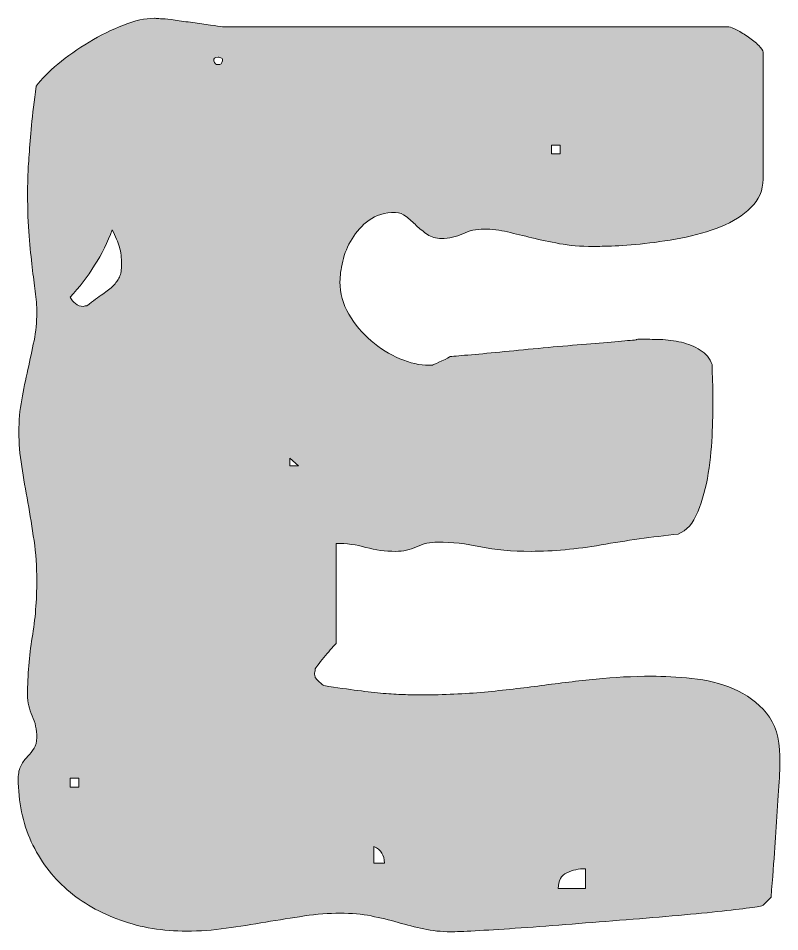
# Model space of a CAD drawing. Header units: inches. Extents: x 158 to 922, y -908 to -172.
# Drawn here: x 804.9 to 909.7, y -510.7 to -384.9 of the extents above; entities that cross this region are included whole.
import ezdxf

# ---------------------------------------------------------------- set-up
doc = ezdxf.new("R2010")
doc.units = ezdxf.units.IN
doc.header["$MEASUREMENT"] = 0
doc.layers.add('Layer 1', color=7, linetype='Continuous')

# ---------------------------------------------------------------- blocks, each defined once
blk = doc.blocks.new('block 4')
at = {"layer": 'Layer 1', "true_color": 0x2a4f7b}
h = blk.add_hatch(color=167, dxfattribs=at)
h.dxf.hatch_style = 2
edge = h.paths.add_edge_path()
edge.add_spline(control_points=[(807.35, -394.28), (808.03, -393.32), (809.02, -392.3), (810.33, -391.22), (811.63, -390.14), (813.07, -389.13), (814.63, -388.2), (816.19, -387.26), (817.76, -386.48), (819.35, -385.85), (820.94, -385.23), (822.36, -384.92), (823.61, -384.92), (823.72, -384.92), (823.94, -384.93), (824.25, -384.96), (824.56, -384.99), (824.75, -385), (824.8, -385), (825.14, -385), (825.7, -385.06), (826.46, -385.17), (827.23, -385.29), (828.04, -385.4), (828.89, -385.51), (829.74, -385.63), (830.55, -385.74), (831.32, -385.85), (832.08, -385.97), (832.64, -386.05), (832.98, -386.11), (832.98, -386.11), (902.71, -386.11), (902.71, -386.11), (902.94, -386.11), (903.31, -386.25), (903.82, -386.54), (904.33, -386.82), (904.86, -387.15), (905.4, -387.51), (905.93, -387.88), (906.4, -388.27), (906.8, -388.66), (907.2, -389.06), (907.4, -389.37), (907.4, -389.6), (907.4, -389.6), (907.4, -407.06), (907.4, -407.06), (907.4, -408.59), (906.84, -409.9), (905.74, -410.97), (904.63, -412.05), (903.24, -412.93), (901.56, -413.61), (899.89, -414.29), (898.06, -414.82), (896.07, -415.19), (894.08, -415.56), (892.23, -415.83), (890.49, -416), (888.76, -416.17), (887.29, -416.27), (886.07, -416.29), (884.85, -416.32), (884.15, -416.34), (883.98, -416.34), (882.28, -416.34), (880.75, -416.21), (879.38, -415.95), (878.02, -415.7), (876.76, -415.43), (875.59, -415.14), (874.43, -414.86), (873.31, -414.59), (872.23, -414.34), (871.15, -414.08), (870.07, -413.95), (869, -413.95), (867.92, -413.95), (866.94, -414.17), (866.06, -414.59), (865.18, -415.02), (864.2, -415.23), (863.12, -415.23), (862.38, -415.23), (861.74, -415.05), (861.2, -414.68), (860.66, -414.31), (860.15, -413.9), (859.67, -413.44), (859.19, -412.99), (858.72, -412.58), (858.27, -412.21), (857.81, -411.84), (857.33, -411.65), (856.82, -411.65), (855.34, -411.65), (854.12, -412.01), (853.16, -412.72), (852.19, -413.43), (851.41, -414.28), (850.82, -415.27), (850.22, -416.27), (849.79, -417.3), (849.54, -418.38), (849.28, -419.46), (849.16, -420.4), (849.16, -421.19), (849.16, -422.78), (849.57, -424.27), (850.39, -425.66), (851.21, -427.05), (852.23, -428.27), (853.46, -429.32), (854.68, -430.37), (856, -431.2), (857.41, -431.79), (858.83, -432.39), (860.17, -432.69), (861.42, -432.69), (861.53, -432.69), (861.66, -432.69), (861.8, -432.69), (861.94, -432.69), (862.01, -432.66), (862.01, -432.6), (862.18, -432.54), (862.58, -432.37), (863.2, -432.09), (863.83, -431.81), (864.2, -431.61), (864.31, -431.49), (864.94, -431.44), (865.91, -431.35), (867.25, -431.24), (868.58, -431.13), (870.1, -430.98), (871.8, -430.81), (873.51, -430.64), (875.28, -430.47), (877.13, -430.3), (878.97, -430.13), (880.75, -429.98), (882.45, -429.83), (884.15, -429.69), (885.67, -429.56), (887, -429.45), (888.34, -429.34), (889.32, -429.25), (889.94, -429.19), (889.94, -429.14), (890.01, -429.11), (890.15, -429.11), (890.29, -429.11), (890.42, -429.11), (890.54, -429.11), (891.33, -429.11), (892.23, -429.12), (893.22, -429.15), (894.21, -429.18), (895.19, -429.31), (896.16, -429.53), (897.12, -429.76), (897.99, -430.12), (898.75, -430.6), (899.52, -431.08), (900.07, -431.75), (900.41, -432.6), (900.41, -432.77), (900.41, -433.08), (900.41, -433.54), (900.41, -433.99), (900.43, -434.47), (900.46, -434.98), (900.48, -435.5), (900.5, -435.96), (900.5, -436.39), (900.5, -436.82), (900.5, -437.11), (900.5, -437.28), (900.5, -438.36), (900.47, -439.85), (900.41, -441.75), (900.36, -443.66), (900.17, -445.59), (899.86, -447.54), (899.55, -449.5), (899.07, -451.28), (898.41, -452.87), (897.76, -454.46), (896.87, -455.48), (895.73, -455.93), (892.1, -456.33), (888.56, -456.82), (885.13, -457.42), (881.7, -458.02), (878.47, -458.31), (875.47, -458.31), (872.8, -458.31), (870.49, -458.1), (868.53, -457.68), (866.57, -457.25), (864.6, -457.04), (862.61, -457.04), (861.59, -457.04), (860.62, -457.25), (859.71, -457.68), (858.81, -458.1), (857.84, -458.31), (856.82, -458.31), (855.4, -458.31), (854.04, -458.13), (852.73, -457.76), (851.42, -457.39), (850.06, -457.21), (848.64, -457.21), (848.64, -457.21), (848.64, -471), (848.64, -471), (848.53, -471.12), (848.33, -471.33), (848.05, -471.64), (847.76, -471.95), (847.47, -472.29), (847.15, -472.66), (846.84, -473.03), (846.56, -473.39), (846.3, -473.73), (846.05, -474.07), (845.86, -474.32), (845.75, -474.49), (845.75, -474.49), (845.75, -474.75), (845.75, -474.75), (845.69, -474.81), (845.66, -474.92), (845.66, -475.09), (845.66, -475.15), (845.68, -475.25), (845.71, -475.39), (845.73, -475.53), (845.75, -475.63), (845.75, -475.69), (845.81, -475.8), (845.99, -476), (846.3, -476.28), (846.61, -476.57), (846.83, -476.74), (846.94, -476.79), (848.76, -477.08), (850.32, -477.3), (851.62, -477.47), (852.93, -477.64), (854.09, -477.77), (855.12, -477.86), (856.14, -477.94), (857.06, -478), (857.88, -478.03), (858.71, -478.06), (859.54, -478.07), (860.4, -478.07), (863.46, -478.07), (866.34, -477.94), (869.04, -477.69), (871.73, -477.43), (874.34, -477.13), (876.87, -476.79), (879.4, -476.45), (881.91, -476.15), (884.41, -475.9), (886.9, -475.64), (889.46, -475.51), (892.07, -475.51), (893.72, -475.51), (895.56, -475.61), (897.6, -475.81), (899.65, -476.01), (901.56, -476.49), (903.35, -477.26), (905.14, -478.03), (906.64, -479.13), (907.87, -480.58), (909.08, -482.03), (909.7, -484), (909.7, -486.5), (909.7, -486.5), (909.7, -488.46), (909.7, -488.46), (909.64, -489.76), (909.54, -491.39), (909.4, -493.35), (909.26, -495.31), (909.13, -497.23), (909.01, -499.1), (908.9, -500.97), (908.73, -503.25), (908.5, -505.91), (908.5, -505.91), (907.4, -507.02), (907.4, -507.02), (907.28, -507.13), (906.66, -507.26), (905.52, -507.4), (904.39, -507.55), (902.91, -507.72), (901.1, -507.91), (899.28, -508.11), (897.21, -508.31), (894.88, -508.51), (892.55, -508.71), (890.14, -508.91), (887.64, -509.11), (885.14, -509.3), (882.66, -509.5), (880.19, -509.7), (877.72, -509.9), (875.42, -510.07), (873.3, -510.21), (871.17, -510.35), (869.32, -510.47), (867.76, -510.55), (866.2, -510.64), (865.08, -510.68), (864.4, -510.68), (863.09, -510.68), (861.86, -510.55), (860.69, -510.3), (859.53, -510.04), (858.35, -509.74), (857.16, -509.4), (855.97, -509.06), (854.73, -508.77), (853.46, -508.51), (852.18, -508.25), (850.74, -508.13), (849.16, -508.13), (847.62, -508.13), (845.99, -508.25), (844.26, -508.51), (842.53, -508.77), (840.75, -509.05), (838.94, -509.36), (837.12, -509.67), (835.3, -509.96), (833.49, -510.21), (831.67, -510.47), (829.85, -510.6), (828.04, -510.6), (824.8, -510.6), (821.78, -510.1), (818.97, -509.11), (816.16, -508.11), (813.7, -506.71), (811.61, -504.89), (809.5, -503.08), (807.86, -500.88), (806.67, -498.29), (805.47, -495.71), (804.88, -492.8), (804.88, -489.56), (804.88, -488.83), (805.01, -488.23), (805.26, -487.78), (805.52, -487.32), (805.82, -486.91), (806.16, -486.54), (806.5, -486.17), (806.79, -485.8), (807.05, -485.43), (807.31, -485.07), (807.43, -484.57), (807.43, -483.94), (807.43, -482.87), (807.22, -481.87), (806.79, -480.96), (806.37, -480.06), (806.16, -479.09), (806.16, -478.07), (806.16, -475.34), (806.37, -472.72), (806.79, -470.19), (807.22, -467.67), (807.43, -465.04), (807.43, -462.32), (807.43, -460.44), (807.31, -458.61), (807.05, -456.82), (806.79, -455.04), (806.51, -453.29), (806.2, -451.59), (805.89, -449.89), (805.6, -448.22), (805.35, -446.61), (805.09, -444.99), (804.96, -443.41), (804.96, -441.88), (804.96, -440.35), (805.09, -438.87), (805.35, -437.45), (805.6, -436.04), (805.89, -434.64), (806.2, -433.28), (806.51, -431.92), (806.79, -430.6), (807.05, -429.32), (807.31, -428.04), (807.43, -426.75), (807.43, -425.45), (807.43, -424.48), (807.36, -423.5), (807.22, -422.51), (807.08, -421.52), (806.94, -420.41), (806.79, -419.19), (806.65, -417.97), (806.51, -416.54), (806.37, -414.89), (806.23, -413.24), (806.16, -411.31), (806.16, -409.1), (806.16, -408.42), (806.17, -407.64), (806.2, -406.76), (806.23, -405.88), (806.28, -404.86), (806.37, -403.69), (806.45, -402.53), (806.57, -401.18), (806.71, -399.65), (806.85, -398.12), (807.06, -396.33), (807.35, -394.28)], knot_values=[0, 0, 0, 0, 1, 1, 1, 2, 2, 2, 3, 3, 3, 4, 4, 4, 5, 5, 5, 6, 6, 6, 7, 7, 7, 8, 8, 8, 9, 9, 9, 10, 10, 10, 11, 11, 11, 12, 12, 12, 13, 13, 13, 14, 14, 14, 15, 15, 15, 16, 16, 16, 17, 17, 17, 18, 18, 18, 19, 19, 19, 20, 20, 20, 21, 21, 21, 22, 22, 22, 23, 23, 23, 24, 24, 24, 25, 25, 25, 26, 26, 26, 27, 27, 27, 28, 28, 28, 29, 29, 29, 30, 30, 30, 31, 31, 31, 32, 32, 32, 33, 33, 33, 34, 34, 34, 35, 35, 35, 36, 36, 36, 37, 37, 37, 38, 38, 38, 39, 39, 39, 40, 40, 40, 41, 41, 41, 42, 42, 42, 43, 43, 43, 44, 44, 44, 45, 45, 45, 46, 46, 46, 47, 47, 47, 48, 48, 48, 49, 49, 49, 50, 50, 50, 51, 51, 51, 52, 52, 52, 53, 53, 53, 54, 54, 54, 55, 55, 55, 56, 56, 56, 57, 57, 57, 58, 58, 58, 59, 59, 59, 60, 60, 60, 61, 61, 61, 62, 62, 62, 63, 63, 63, 64, 64, 64, 65, 65, 65, 66, 66, 66, 67, 67, 67, 68, 68, 68, 69, 69, 69, 70, 70, 70, 71, 71, 71, 72, 72, 72, 73, 73, 73, 74, 74, 74, 75, 75, 75, 76, 76, 76, 77, 77, 77, 78, 78, 78, 79, 79, 79, 80, 80, 80, 81, 81, 81, 82, 82, 82, 83, 83, 83, 84, 84, 84, 85, 85, 85, 86, 86, 86, 87, 87, 87, 88, 88, 88, 89, 89, 89, 90, 90, 90, 91, 91, 91, 92, 92, 92, 93, 93, 93, 94, 94, 94, 95, 95, 95, 96, 96, 96, 97, 97, 97, 98, 98, 98, 99, 99, 99, 100, 100, 100, 101, 101, 101, 102, 102, 102, 103, 103, 103, 104, 104, 104, 105, 105, 105, 106, 106, 106, 107, 107, 107, 108, 108, 108, 109, 109, 109, 110, 110, 110, 111, 111, 111, 112, 112, 112, 113, 113, 113, 114, 114, 114, 115, 115, 115, 116, 116, 116, 117, 117, 117, 118, 118, 118, 119, 119, 119, 120, 120, 120, 121, 121, 121, 122, 122, 122, 123, 123, 123, 124, 124, 124, 125, 125, 125, 126, 126, 126, 127, 127, 127, 128, 128, 128, 129, 129, 129, 130, 130, 130, 131, 131, 131, 132, 132, 132, 133, 133, 133, 134, 134, 134, 135, 135, 135, 136, 136, 136, 137, 137, 137, 138, 138, 138, 139, 139, 139, 140, 140, 140, 141, 141, 141, 142, 142, 142, 143, 143, 143, 144, 144, 144, 144], degree=3, periodic=1)
edge = h.paths.add_edge_path()
edge.add_spline(control_points=[(812.03, -423.32), (812.2, -423.66), (812.44, -423.96), (812.75, -424.21), (813.07, -424.47), (813.42, -424.6), (813.82, -424.6), (813.93, -424.6), (814.02, -424.57), (814.07, -424.51), (814.07, -424.51), (814.33, -424.51), (814.33, -424.51), (815.18, -423.83), (815.91, -423.29), (816.5, -422.89), (817.1, -422.5), (817.58, -422.11), (817.95, -421.74), (818.32, -421.38), (818.6, -420.98), (818.8, -420.55), (819, -420.13), (819.1, -419.54), (819.1, -418.81), (819.1, -417.9), (819, -417.1), (818.8, -416.42), (818.6, -415.74), (818.27, -414.95), (817.82, -414.04), (817.2, -415.74), (816.39, -417.37), (815.39, -418.93), (814.4, -420.5), (813.28, -421.96), (812.03, -423.32)], knot_values=[0, 0, 0, 0, 1, 1, 1, 2, 2, 2, 3, 3, 3, 4, 4, 4, 5, 5, 5, 6, 6, 6, 7, 7, 7, 8, 8, 8, 9, 9, 9, 10, 10, 10, 11, 11, 11, 12, 12, 12, 12], degree=3, periodic=1)
h.paths.add_polyline_path([(812.03, -490.76), (813.22, -490.76), (813.22, -489.56), (812.03, -489.56)])
edge = h.paths.add_edge_path()
edge.add_spline(control_points=[(832.98, -390.79), (833.03, -390.62), (832.99, -390.49), (832.85, -390.41), (832.71, -390.32), (832.55, -390.28), (832.38, -390.28), (831.93, -390.28), (831.73, -390.45), (831.79, -390.79), (831.9, -391.13), (832.1, -391.3), (832.38, -391.3), (832.72, -391.3), (832.92, -391.13), (832.98, -390.79)], knot_values=[0, 0, 0, 0, 1, 1, 1, 2, 2, 2, 3, 3, 3, 4, 4, 4, 5, 5, 5, 5], degree=3, periodic=1)
h.paths.add_polyline_path([(842.26, -445.46), (842.26, -446.56), (843.45, -446.56)])
edge = h.paths.add_edge_path()
edge.add_spline(control_points=[(855.29, -501.23), (855.29, -500.15), (854.8, -499.39), (853.84, -498.93), (853.84, -498.93), (853.84, -501.23), (853.84, -501.23), (853.84, -501.23), (855.29, -501.23), (855.29, -501.23)], knot_values=[0, 0, 0, 0, 1, 1, 1, 2, 2, 2, 3, 3, 3, 3], degree=3, periodic=1)
h.paths.add_polyline_path([(878.28, -402.37), (878.28, -403.56), (879.47, -403.56), (879.47, -402.37)])
edge = h.paths.add_edge_path()
edge.add_spline(control_points=[(882.96, -504.72), (882.96, -504.72), (882.96, -502), (882.96, -502), (882.05, -502), (881.2, -502.18), (880.4, -502.55), (879.61, -502.92), (879.21, -503.64), (879.21, -504.72), (879.21, -504.72), (882.96, -504.72), (882.96, -504.72)], knot_values=[0, 0, 0, 0, 1, 1, 1, 2, 2, 2, 3, 3, 3, 4, 4, 4, 4], degree=3, periodic=1)
at = {"layer": 'Layer 1', "lineweight": 0}
for points in [[(878.28, -402.37), (878.28, -403.56), (879.47, -403.56), (879.47, -402.37), (878.28, -402.37)], [(842.26, -445.46), (842.26, -446.56), (843.45, -446.56), (842.26, -445.46)], [(812.03, -490.76), (813.22, -490.76), (813.22, -489.56), (812.03, -489.56), (812.03, -490.76)]]:
    blk.add_lwpolyline(points, dxfattribs=at)
for points, knots in [([(807.35, -394.28), (808.03, -393.32), (809.02, -392.3), (810.33, -391.22), (811.63, -390.14), (813.07, -389.13), (814.63, -388.2), (816.19, -387.26), (817.76, -386.48), (819.35, -385.85), (820.94, -385.23), (822.36, -384.92), (823.61, -384.92), (823.72, -384.92), (823.94, -384.93), (824.25, -384.96), (824.56, -384.99), (824.75, -385), (824.8, -385), (825.14, -385), (825.7, -385.06), (826.46, -385.17), (827.23, -385.29), (828.04, -385.4), (828.89, -385.51), (829.74, -385.63), (830.55, -385.74), (831.32, -385.85), (832.08, -385.97), (832.64, -386.05), (832.98, -386.11), (832.98, -386.11), (902.71, -386.11), (902.71, -386.11), (902.94, -386.11), (903.31, -386.25), (903.82, -386.54), (904.33, -386.82), (904.86, -387.15), (905.4, -387.51), (905.93, -387.88), (906.4, -388.27), (906.8, -388.66), (907.2, -389.06), (907.4, -389.37), (907.4, -389.6), (907.4, -389.6), (907.4, -407.06), (907.4, -407.06), (907.4, -408.59), (906.84, -409.9), (905.74, -410.97), (904.63, -412.05), (903.24, -412.93), (901.56, -413.61), (899.89, -414.29), (898.06, -414.82), (896.07, -415.19), (894.08, -415.56), (892.23, -415.83), (890.49, -416), (888.76, -416.17), (887.29, -416.27), (886.07, -416.29), (884.85, -416.32), (884.15, -416.34), (883.98, -416.34), (882.28, -416.34), (880.75, -416.21), (879.38, -415.95), (878.02, -415.7), (876.76, -415.43), (875.59, -415.14), (874.43, -414.86), (873.31, -414.59), (872.23, -414.34), (871.15, -414.08), (870.07, -413.95), (869, -413.95), (867.92, -413.95), (866.94, -414.17), (866.06, -414.59), (865.18, -415.02), (864.2, -415.23), (863.12, -415.23), (862.38, -415.23), (861.74, -415.05), (861.2, -414.68), (860.66, -414.31), (860.15, -413.9), (859.67, -413.44), (859.19, -412.99), (858.72, -412.58), (858.27, -412.21), (857.81, -411.84), (857.33, -411.65), (856.82, -411.65), (855.34, -411.65), (854.12, -412.01), (853.16, -412.72), (852.19, -413.43), (851.41, -414.28), (850.82, -415.27), (850.22, -416.27), (849.79, -417.3), (849.54, -418.38), (849.28, -419.46), (849.16, -420.4), (849.16, -421.19), (849.16, -422.78), (849.57, -424.27), (850.39, -425.66), (851.21, -427.05), (852.23, -428.27), (853.46, -429.32), (854.68, -430.37), (856, -431.2), (857.41, -431.79), (858.83, -432.39), (860.17, -432.69), (861.42, -432.69), (861.53, -432.69), (861.66, -432.69), (861.8, -432.69), (861.94, -432.69), (862.01, -432.66), (862.01, -432.6), (862.18, -432.54), (862.58, -432.37), (863.2, -432.09), (863.83, -431.81), (864.2, -431.61), (864.31, -431.49), (864.94, -431.44), (865.91, -431.35), (867.25, -431.24), (868.58, -431.13), (870.1, -430.98), (871.8, -430.81), (873.51, -430.64), (875.28, -430.47), (877.13, -430.3), (878.97, -430.13), (880.75, -429.98), (882.45, -429.83), (884.15, -429.69), (885.67, -429.56), (887, -429.45), (888.34, -429.34), (889.32, -429.25), (889.94, -429.19), (889.94, -429.14), (890.01, -429.11), (890.15, -429.11), (890.29, -429.11), (890.42, -429.11), (890.54, -429.11), (891.33, -429.11), (892.23, -429.12), (893.22, -429.15), (894.21, -429.18), (895.19, -429.31), (896.16, -429.53), (897.12, -429.76), (897.99, -430.12), (898.75, -430.6), (899.52, -431.08), (900.07, -431.75), (900.41, -432.6), (900.41, -432.77), (900.41, -433.08), (900.41, -433.54), (900.41, -433.99), (900.43, -434.47), (900.46, -434.98), (900.48, -435.5), (900.5, -435.96), (900.5, -436.39), (900.5, -436.82), (900.5, -437.11), (900.5, -437.28), (900.5, -438.36), (900.47, -439.85), (900.41, -441.75), (900.36, -443.66), (900.17, -445.59), (899.86, -447.54), (899.55, -449.5), (899.07, -451.28), (898.41, -452.87), (897.76, -454.46), (896.87, -455.48), (895.73, -455.93), (892.1, -456.33), (888.56, -456.82), (885.13, -457.42), (881.7, -458.02), (878.47, -458.31), (875.47, -458.31), (872.8, -458.31), (870.49, -458.1), (868.53, -457.68), (866.57, -457.25), (864.6, -457.04), (862.61, -457.04), (861.59, -457.04), (860.62, -457.25), (859.71, -457.68), (858.81, -458.1), (857.84, -458.31), (856.82, -458.31), (855.4, -458.31), (854.04, -458.13), (852.73, -457.76), (851.42, -457.39), (850.06, -457.21), (848.64, -457.21), (848.64, -457.21), (848.64, -471), (848.64, -471), (848.53, -471.12), (848.33, -471.33), (848.05, -471.64), (847.76, -471.95), (847.47, -472.29), (847.15, -472.66), (846.84, -473.03), (846.56, -473.39), (846.3, -473.73), (846.05, -474.07), (845.86, -474.32), (845.75, -474.49), (845.75, -474.49), (845.75, -474.75), (845.75, -474.75), (845.69, -474.81), (845.66, -474.92), (845.66, -475.09), (845.66, -475.15), (845.68, -475.25), (845.71, -475.39), (845.73, -475.53), (845.75, -475.63), (845.75, -475.69), (845.81, -475.8), (845.99, -476), (846.3, -476.28), (846.61, -476.57), (846.83, -476.74), (846.94, -476.79), (848.76, -477.08), (850.32, -477.3), (851.62, -477.47), (852.93, -477.64), (854.09, -477.77), (855.12, -477.86), (856.14, -477.94), (857.06, -478), (857.88, -478.03), (858.71, -478.06), (859.54, -478.07), (860.4, -478.07), (863.46, -478.07), (866.34, -477.94), (869.04, -477.69), (871.73, -477.43), (874.34, -477.13), (876.87, -476.79), (879.4, -476.45), (881.91, -476.15), (884.41, -475.9), (886.9, -475.64), (889.46, -475.51), (892.07, -475.51), (893.72, -475.51), (895.56, -475.61), (897.6, -475.81), (899.65, -476.01), (901.56, -476.49), (903.35, -477.26), (905.14, -478.03), (906.64, -479.13), (907.87, -480.58), (909.08, -482.03), (909.7, -484), (909.7, -486.5), (909.7, -486.5), (909.7, -488.46), (909.7, -488.46), (909.64, -489.76), (909.54, -491.39), (909.4, -493.35), (909.26, -495.31), (909.13, -497.23), (909.01, -499.1), (908.9, -500.97), (908.73, -503.25), (908.5, -505.91), (908.5, -505.91), (907.4, -507.02), (907.4, -507.02), (907.28, -507.13), (906.66, -507.26), (905.52, -507.4), (904.39, -507.55), (902.91, -507.72), (901.1, -507.91), (899.28, -508.11), (897.21, -508.31), (894.88, -508.51), (892.55, -508.71), (890.14, -508.91), (887.64, -509.11), (885.14, -509.3), (882.66, -509.5), (880.19, -509.7), (877.72, -509.9), (875.42, -510.07), (873.3, -510.21), (871.17, -510.35), (869.32, -510.47), (867.76, -510.55), (866.2, -510.64), (865.08, -510.68), (864.4, -510.68), (863.09, -510.68), (861.86, -510.55), (860.69, -510.3), (859.53, -510.04), (858.35, -509.74), (857.16, -509.4), (855.97, -509.06), (854.73, -508.77), (853.46, -508.51), (852.18, -508.25), (850.74, -508.13), (849.16, -508.13), (847.62, -508.13), (845.99, -508.25), (844.26, -508.51), (842.53, -508.77), (840.75, -509.05), (838.94, -509.36), (837.12, -509.67), (835.3, -509.96), (833.49, -510.21), (831.67, -510.47), (829.85, -510.6), (828.04, -510.6), (824.8, -510.6), (821.78, -510.1), (818.97, -509.11), (816.16, -508.11), (813.7, -506.71), (811.61, -504.89), (809.5, -503.08), (807.86, -500.88), (806.67, -498.29), (805.47, -495.71), (804.88, -492.8), (804.88, -489.56), (804.88, -488.83), (805.01, -488.23), (805.26, -487.78), (805.52, -487.32), (805.82, -486.91), (806.16, -486.54), (806.5, -486.17), (806.79, -485.8), (807.05, -485.43), (807.31, -485.07), (807.43, -484.57), (807.43, -483.94), (807.43, -482.87), (807.22, -481.87), (806.79, -480.96), (806.37, -480.06), (806.16, -479.09), (806.16, -478.07), (806.16, -475.34), (806.37, -472.72), (806.79, -470.19), (807.22, -467.67), (807.43, -465.04), (807.43, -462.32), (807.43, -460.44), (807.31, -458.61), (807.05, -456.82), (806.79, -455.04), (806.51, -453.29), (806.2, -451.59), (805.89, -449.89), (805.6, -448.22), (805.35, -446.61), (805.09, -444.99), (804.96, -443.41), (804.96, -441.88), (804.96, -440.35), (805.09, -438.87), (805.35, -437.45), (805.6, -436.04), (805.89, -434.64), (806.2, -433.28), (806.51, -431.92), (806.79, -430.6), (807.05, -429.32), (807.31, -428.04), (807.43, -426.75), (807.43, -425.45), (807.43, -424.48), (807.36, -423.5), (807.22, -422.51), (807.08, -421.52), (806.94, -420.41), (806.79, -419.19), (806.65, -417.97), (806.51, -416.54), (806.37, -414.89), (806.23, -413.24), (806.16, -411.31), (806.16, -409.1), (806.16, -408.42), (806.17, -407.64), (806.2, -406.76), (806.23, -405.88), (806.28, -404.86), (806.37, -403.69), (806.45, -402.53), (806.57, -401.18), (806.71, -399.65), (806.85, -398.12), (807.06, -396.33), (807.35, -394.28)], [0, 0, 0, 0, 1, 1, 1, 2, 2, 2, 3, 3, 3, 4, 4, 4, 5, 5, 5, 6, 6, 6, 7, 7, 7, 8, 8, 8, 9, 9, 9, 10, 10, 10, 11, 11, 11, 12, 12, 12, 13, 13, 13, 14, 14, 14, 15, 15, 15, 16, 16, 16, 17, 17, 17, 18, 18, 18, 19, 19, 19, 20, 20, 20, 21, 21, 21, 22, 22, 22, 23, 23, 23, 24, 24, 24, 25, 25, 25, 26, 26, 26, 27, 27, 27, 28, 28, 28, 29, 29, 29, 30, 30, 30, 31, 31, 31, 32, 32, 32, 33, 33, 33, 34, 34, 34, 35, 35, 35, 36, 36, 36, 37, 37, 37, 38, 38, 38, 39, 39, 39, 40, 40, 40, 41, 41, 41, 42, 42, 42, 43, 43, 43, 44, 44, 44, 45, 45, 45, 46, 46, 46, 47, 47, 47, 48, 48, 48, 49, 49, 49, 50, 50, 50, 51, 51, 51, 52, 52, 52, 53, 53, 53, 54, 54, 54, 55, 55, 55, 56, 56, 56, 57, 57, 57, 58, 58, 58, 59, 59, 59, 60, 60, 60, 61, 61, 61, 62, 62, 62, 63, 63, 63, 64, 64, 64, 65, 65, 65, 66, 66, 66, 67, 67, 67, 68, 68, 68, 69, 69, 69, 70, 70, 70, 71, 71, 71, 72, 72, 72, 73, 73, 73, 74, 74, 74, 75, 75, 75, 76, 76, 76, 77, 77, 77, 78, 78, 78, 79, 79, 79, 80, 80, 80, 81, 81, 81, 82, 82, 82, 83, 83, 83, 84, 84, 84, 85, 85, 85, 86, 86, 86, 87, 87, 87, 88, 88, 88, 89, 89, 89, 90, 90, 90, 91, 91, 91, 92, 92, 92, 93, 93, 93, 94, 94, 94, 95, 95, 95, 96, 96, 96, 97, 97, 97, 98, 98, 98, 99, 99, 99, 100, 100, 100, 101, 101, 101, 102, 102, 102, 103, 103, 103, 104, 104, 104, 105, 105, 105, 106, 106, 106, 107, 107, 107, 108, 108, 108, 109, 109, 109, 110, 110, 110, 111, 111, 111, 112, 112, 112, 113, 113, 113, 114, 114, 114, 115, 115, 115, 116, 116, 116, 117, 117, 117, 118, 118, 118, 119, 119, 119, 120, 120, 120, 121, 121, 121, 122, 122, 122, 123, 123, 123, 124, 124, 124, 125, 125, 125, 126, 126, 126, 127, 127, 127, 128, 128, 128, 129, 129, 129, 130, 130, 130, 131, 131, 131, 132, 132, 132, 133, 133, 133, 134, 134, 134, 135, 135, 135, 136, 136, 136, 137, 137, 137, 138, 138, 138, 139, 139, 139, 140, 140, 140, 141, 141, 141, 142, 142, 142, 143, 143, 143, 144, 144, 144, 144]), ([(832.98, -390.79), (833.03, -390.62), (832.99, -390.49), (832.85, -390.41), (832.71, -390.32), (832.55, -390.28), (832.38, -390.28), (831.93, -390.28), (831.73, -390.45), (831.79, -390.79), (831.9, -391.13), (832.1, -391.3), (832.38, -391.3), (832.72, -391.3), (832.92, -391.13), (832.98, -390.79)], [0, 0, 0, 0, 1, 1, 1, 2, 2, 2, 3, 3, 3, 4, 4, 4, 5, 5, 5, 5]), ([(812.03, -423.32), (812.2, -423.66), (812.44, -423.96), (812.75, -424.21), (813.07, -424.47), (813.42, -424.6), (813.82, -424.6), (813.93, -424.6), (814.02, -424.57), (814.07, -424.51), (814.07, -424.51), (814.33, -424.51), (814.33, -424.51), (815.18, -423.83), (815.91, -423.29), (816.5, -422.89), (817.1, -422.5), (817.58, -422.11), (817.95, -421.74), (818.32, -421.38), (818.6, -420.98), (818.8, -420.55), (819, -420.13), (819.1, -419.54), (819.1, -418.81), (819.1, -417.9), (819, -417.1), (818.8, -416.42), (818.6, -415.74), (818.27, -414.95), (817.82, -414.04), (817.2, -415.74), (816.39, -417.37), (815.39, -418.93), (814.4, -420.5), (813.28, -421.96), (812.03, -423.32)], [0, 0, 0, 0, 1, 1, 1, 2, 2, 2, 3, 3, 3, 4, 4, 4, 5, 5, 5, 6, 6, 6, 7, 7, 7, 8, 8, 8, 9, 9, 9, 10, 10, 10, 11, 11, 11, 12, 12, 12, 12]), ([(855.29, -501.23), (855.29, -500.15), (854.8, -499.39), (853.84, -498.93), (853.84, -498.93), (853.84, -501.23), (853.84, -501.23), (853.84, -501.23), (855.29, -501.23), (855.29, -501.23)], [0, 0, 0, 0, 1, 1, 1, 2, 2, 2, 3, 3, 3, 3]), ([(882.96, -504.72), (882.96, -504.72), (882.96, -502), (882.96, -502), (882.05, -502), (881.2, -502.18), (880.4, -502.55), (879.61, -502.92), (879.21, -503.64), (879.21, -504.72), (879.21, -504.72), (882.96, -504.72), (882.96, -504.72)], [0, 0, 0, 0, 1, 1, 1, 2, 2, 2, 3, 3, 3, 4, 4, 4, 4])]:
    blk.add_open_spline(points, degree=3, knots=knots, dxfattribs=at)
blk = doc.blocks.new('block 2')
at = {"layer": 'Layer 1'}
blk.add_blockref('block 4', (0, 0), dxfattribs=at)

msp = doc.modelspace()

# ---------------------------------------------------------------- block references
at = {"layer": 'Layer 1'}
msp.add_blockref('block 2', (0, 0), dxfattribs=at)

doc.saveas('drawing.dxf')
